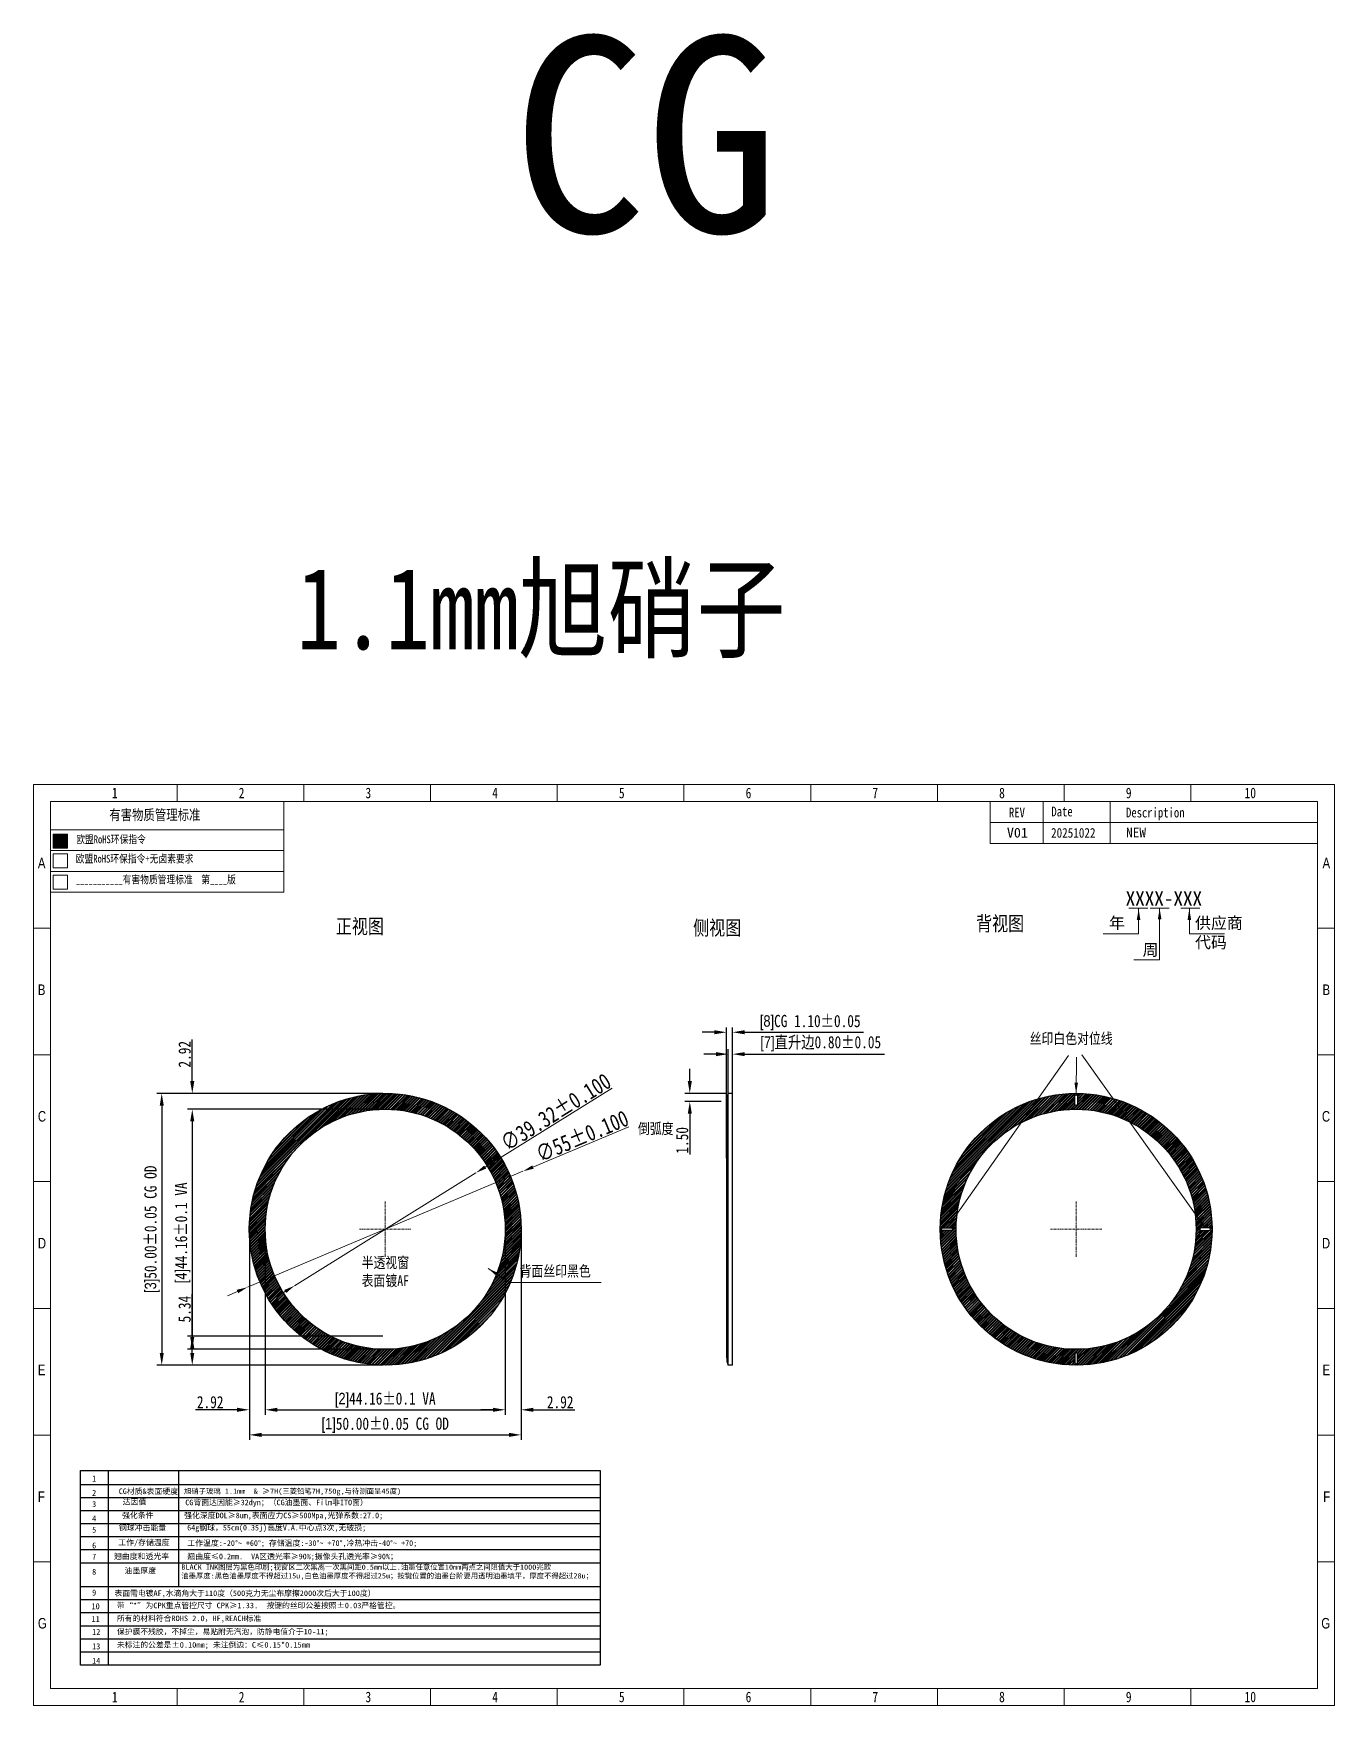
# Model space of a CAD drawing. Header units: inches. Extents: x 265 to 1423, y -753 to -394.
# Drawn here: x 264.7 to 504.1, y -719.1 to -411.5 of the extents above; entities that cross this region are included whole.
import ezdxf
from ezdxf.enums import TextEntityAlignment as Align

# ---------------------------------------------------------------- set-up
doc = ezdxf.new("R2010")
doc.units = ezdxf.units.IN
doc.header["$LTSCALE"] = 0.909449
doc.header["$MEASUREMENT"] = 0
doc.header["$PDMODE"] = 3
doc.header["$PDSIZE"] = 0.3125
doc.linetypes.add('CENTER', pattern=[0.6, 0.375, -0.075, 0.075, -0.075])
doc.layers.get('0').update_dxf_attribs({"linetype": 'CONTINUOUS'})
doc.layers.get('Defpoints').update_dxf_attribs({"linetype": 'CONTINUOUS'})
for name, color, linetype in [('01 Copper', 3, 'CONTINUOUS'), ('COVER LENS', 6, 'CONTINUOUS'), ('DIM', 7, 'CONTINUOUS'), ('DIM（标注）', 3, 'CONTINUOUS'), ('图框', 7, 'CONTINUOUS')]:
    doc.layers.add(name, color=color, linetype=linetype)
doc.layers.add('01_Copper', color=3, linetype='CONTINUOUS', lineweight=0)
doc.layers.add('Encap', color=210, linetype='CONTINUOUS', lineweight=5)
doc.styles.add('Arial', font='txt.shx')
doc.styles.add('CCN-1', font='SimSun.ttf', dxfattribs={"width": 0.85})
doc.styles.get("Standard").update_dxf_attribs({"font": 'txt', "width": 0.8})
doc.styles.add('XR', font='simhei.ttf')
doc.styles.add('宋体', font='SimSun.ttf', dxfattribs={"width": 0.8})
doc.styles.add('常规', font='SimSun.ttf')
doc.styles.add('汉字', font='SimSun.ttf')
doc.dimstyles.new('DIM', dxfattribs={"dimtxt": 3, "dimasz": 2, "dimexe": 0.5, "dimexo": 0.5, "dimgap": 0.2, "dimtad": 1, "dimdsep": 46, "dimtxsty": 'Arial', "dimcen": 0, "dimclrd": 3, "dimclre": 3, "dimadec": 0, "dimazin": 2, "dimtfac": 1, "dimtmove": 0, "dimatfit": 3, "dimfxl": 1, "dimtolj": 1, "dimtzin": 0, "dimlwd": 20, "dimlwe": 20, "dimarcsym": 0})
doc.dimstyles.new('DIM-CCN', dxfattribs={"dimscale": 0.9, "dimtxt": 1.7, "dimasz": 1.8, "dimexe": 1.5, "dimexo": 0.5, "dimgap": 0.3, "dimtad": 1, "dimzin": 0, "dimdsep": 46, "dimtxsty": 'CCN-1', "dimblk": 'OPEN30', "dimcen": 0.05, "dimclrd": 256, "dimclre": 256, "dimclrt": 256, "dimadec": 0, "dimazin": 0, "dimtfac": 1, "dimtofl": 0, "dimtmove": 0, "dimatfit": 3, "dimldrblk": 'OPEN30', "dimfxl": 1, "dimtolj": 1, "dimtzin": 0, "dimlwd": -1, "dimlwe": -1, "dimarcsym": 0})
doc.dimstyles.new('STANDARD$7', dxfattribs={"dimtxt": 1.5, "dimasz": 0.3, "dimexe": 0.25, "dimexo": 0.25, "dimgap": 0.25, "dimtad": 0, "dimzin": 0, "dimdsep": 46, "dimtxsty": 'Standard', "dimcen": 0.5, "dimclrd": 256, "dimclre": 5, "dimclrt": 256, "dimazin": 0, "dimtfac": 1, "dimtmove": 0, "dimatfit": 1, "dimfxl": 1, "dimtolj": 1, "dimtzin": 0, "dimlwd": -1, "dimarcsym": 0})

# ---------------------------------------------------------------- blocks, each defined once
blk = doc.blocks.new('*D251')
at = {"layer": 'Defpoints', "color": 0, "transparency": 16777216}
for p in [(329.46, -609.41), (293.96, -653.57), (329.46, -653.57)]:
    blk.add_point(p, dxfattribs=at)
at = {"layer": 'DIM（标注）', "transparency": 16777216}
for p, q in [((329.01, -609.41), (293.06, -609.41)), ((293.96, -611.66), (293.96, -651.32)), ((329.01, -653.57), (293.06, -653.57))]:
    blk.add_line(p, q, dxfattribs=at)
for points in [[(293.58, -611.66), (294.33, -611.66), (293.96, -609.41)], [(293.58, -651.32), (294.33, -651.32), (293.96, -653.57)]]:
    blk.add_solid(points, dxfattribs=at)
at = {"layer": 'DIM（标注）', "transparency": 16777216, "insert": (292.21, -632.14), "char_height": 2.25, "attachment_point": 5, "rotation": 90, "style": '宋体'}
blk.add_mtext('\\A1;{\\fArial|b0|i0|c0|p34;\\H0.9375x;\\C1;[4]\\fSimSun|b0|i0|c134|p2;\\H1.0667x;\\C256;44.16%%P0.1 VA}', dxfattribs=at)
blk = doc.blocks.new('_Open30')
at = {"color": 0, "linetype": 'ByBlock', "lineweight": -2}
for p, q in [((-1, 0.27), (0, 0)), ((0, 0), (-1, -0.27)), ((0, 0), (-1, 0))]:
    blk.add_line(p, q, dxfattribs=at)
blk = doc.blocks.new('*D252')
at = {"layer": 'Defpoints', "color": 0, "transparency": 16777216}
for p in [(329.46, -606.49), (288.34, -656.49), (329.46, -656.49)]:
    blk.add_point(p, dxfattribs=at)
at = {"layer": 'DIM（标注）', "transparency": 16777216}
for p, q in [((329.01, -606.49), (287.44, -606.49)), ((288.34, -608.74), (288.34, -654.24)), ((329.01, -656.49), (287.44, -656.49))]:
    blk.add_line(p, q, dxfattribs=at)
for points in [[(287.97, -608.74), (288.72, -608.74), (288.34, -606.49)], [(287.97, -654.24), (288.72, -654.24), (288.34, -656.49)]]:
    blk.add_solid(points, dxfattribs=at)
at = {"layer": 'DIM（标注）', "transparency": 16777216, "insert": (286.59, -631.49), "char_height": 2.25, "attachment_point": 5, "rotation": 90, "style": '宋体'}
blk.add_mtext('\\A1;{\\fArial|b0|i0|c0|p34;\\H0.9375x;\\C1;[3]\\A0;\\fSimSun|b0|i0|c134|p2;\\H1.0667x;\\C256;50.00%%P0.05 CG OD}', dxfattribs=at)
blk = doc.blocks.new('*D253')
at = {"layer": 'Defpoints', "color": 0, "transparency": 16777216}
for p in [(293.96, -606.49), (329.46, -606.49), (329.46, -609.41)]:
    blk.add_point(p, dxfattribs=at)
at = {"layer": 'DIM（标注）', "transparency": 16777216}
for p, q in [((293.96, -604.24), (293.96, -596.6)), ((329.01, -606.49), (293.06, -606.49)), ((329.01, -609.41), (293.06, -609.41)), ((293.96, -611.66), (293.96, -613.91))]:
    blk.add_line(p, q, dxfattribs=at)
for points in [[(293.58, -604.24), (294.33, -604.24), (293.96, -606.49)], [(293.58, -611.66), (294.33, -611.66), (293.96, -609.41)]]:
    blk.add_solid(points, dxfattribs=at)
at = {"layer": 'DIM（标注）', "transparency": 16777216, "insert": (292.56, -599.29), "char_height": 2.25, "attachment_point": 5, "rotation": 90, "style": '宋体'}
blk.add_mtext('\\A1;2.92', dxfattribs=at)
blk = doc.blocks.new('*D254')
at = {"layer": 'Defpoints', "color": 0, "transparency": 16777216}
for p in [(307.38, -631.49), (351.54, -631.49), (351.54, -664.7)]:
    blk.add_point(p, dxfattribs=at)
at = {"layer": 'DIM（标注）', "transparency": 16777216}
for p, q in [((307.38, -631.94), (307.38, -665.6)), ((351.54, -631.94), (351.54, -665.6)), ((309.63, -664.7), (349.29, -664.7))]:
    blk.add_line(p, q, dxfattribs=at)
for points in [[(309.63, -664.33), (309.63, -665.08), (307.38, -664.7)], [(349.29, -664.33), (349.29, -665.08), (351.54, -664.7)]]:
    blk.add_solid(points, dxfattribs=at)
at = {"layer": 'DIM（标注）', "transparency": 16777216, "insert": (329.46, -662.95), "char_height": 2.25, "attachment_point": 5, "style": '宋体'}
blk.add_mtext('\\A1;{\\fArial|b0|i0|c0|p34;\\H0.9375x;\\C1;[2]\\fSimSun|b0|i0|c134|p2;\\H1.0667x;\\C256;44.16%%P0.1 VA}', dxfattribs=at)
blk = doc.blocks.new('*D255')
at = {"layer": 'Defpoints', "color": 0, "transparency": 16777216}
for p in [(304.46, -631.49), (354.46, -631.49), (354.46, -669.32)]:
    blk.add_point(p, dxfattribs=at)
at = {"layer": 'DIM（标注）', "transparency": 16777216}
for p, q in [((304.46, -631.94), (304.46, -670.22)), ((354.46, -631.94), (354.46, -670.22)), ((306.71, -669.32), (352.21, -669.32))]:
    blk.add_line(p, q, dxfattribs=at)
for points in [[(306.71, -668.94), (306.71, -669.69), (304.46, -669.32)], [(352.21, -668.94), (352.21, -669.69), (354.46, -669.32)]]:
    blk.add_solid(points, dxfattribs=at)
at = {"layer": 'DIM（标注）', "transparency": 16777216, "insert": (329.46, -667.57), "char_height": 2.25, "attachment_point": 5, "style": '宋体'}
blk.add_mtext('\\A1;{\\fArial|b0|i0|c0|p34;\\H0.9375x;\\C1;[1]\\A0;\\fSimSun|b0|i0|c134|p2;\\H1.0667x;\\C256;50.00%%P0.05 CG OD}', dxfattribs=at)
blk = doc.blocks.new('*D256')
at = {"layer": 'Defpoints', "color": 0, "transparency": 16777216}
for p in [(351.54, -631.49), (354.46, -631.49), (354.46, -664.7)]:
    blk.add_point(p, dxfattribs=at)
at = {"layer": 'DIM（标注）', "transparency": 16777216}
for p, q in [((351.54, -631.94), (351.54, -665.6)), ((354.46, -631.94), (354.46, -665.6)), ((349.29, -664.7), (347.04, -664.7)), ((356.71, -664.7), (364.35, -664.7))]:
    blk.add_line(p, q, dxfattribs=at)
for points in [[(349.29, -664.33), (349.29, -665.08), (351.54, -664.7)], [(356.71, -664.33), (356.71, -665.08), (354.46, -664.7)]]:
    blk.add_solid(points, dxfattribs=at)
at = {"layer": 'DIM（标注）', "transparency": 16777216, "insert": (361.65, -663.31), "char_height": 2.25, "attachment_point": 5, "style": '宋体'}
blk.add_mtext('\\A1;2.92', dxfattribs=at)
blk = doc.blocks.new('*D257')
at = {"layer": 'Defpoints', "color": 0, "transparency": 16777216}
for p in [(346.15, -621.1), (312.77, -641.88)]:
    blk.add_point(p, dxfattribs=at)
at = {"layer": 'DIM', "color": 3, "lineweight": 20, "transparency": 16777216}
for p, q in [((371.19, -605.51), (347.84, -620.04)), ((312.77, -641.88), (346.15, -621.1)), ((311.07, -642.94), (309.37, -644))]:
    blk.add_line(p, q, dxfattribs=at)
at = {"layer": 'DIM', "color": 3, "transparency": 16777216}
for points in [[(347.67, -619.76), (348.02, -620.33), (346.15, -621.1)], [(310.89, -642.66), (311.24, -643.22), (312.77, -641.88)]]:
    blk.add_solid(points, dxfattribs=at)
at = {"layer": 'DIM', "color": 3, "lineweight": 5, "transparency": 16777216, "insert": (360.84, -609.92), "char_height": 3, "attachment_point": 5, "rotation": 31.9076, "style": '宋体'}
blk.add_mtext('\\A1;∅39.32±0.100', dxfattribs=at)
blk = doc.blocks.new('*D258')
at = {"layer": 'Defpoints', "color": 0, "transparency": 16777216}
for p in [(393.36, -595.24), (392.26, -618.87), (393.36, -620.33)]:
    blk.add_point(p, dxfattribs=at)
at = {"layer": 'DIM（标注）', "transparency": 16777216}
for p, q in [((390.01, -595.24), (387.76, -595.24)), ((392.26, -618.42), (392.26, -594.34)), ((393.36, -619.88), (393.36, -594.34)), ((395.61, -595.24), (417.43, -595.24))]:
    blk.add_line(p, q, dxfattribs=at)
for points in [[(390.01, -594.87), (390.01, -595.62), (392.26, -595.24)], [(395.61, -594.87), (395.61, -595.62), (393.36, -595.24)]]:
    blk.add_solid(points, dxfattribs=at)
at = {"layer": 'DIM（标注）', "transparency": 16777216, "insert": (407.65, -593.49), "char_height": 2.25, "attachment_point": 5, "style": '宋体'}
blk.add_mtext('\\A1;{\\fArial|b0|i0|c0|p34;\\H0.9375x;\\C1;[8]}CG 1.10%%P0.05', dxfattribs=at)
blk = doc.blocks.new('*D259')
at = {"layer": 'Defpoints', "color": 0, "transparency": 16777216}
for p in [(393.36, -599.27), (392.56, -619.82), (393.36, -620.33)]:
    blk.add_point(p, dxfattribs=at)
at = {"layer": 'DIM（标注）', "transparency": 16777216}
for p, q in [((390.31, -599.27), (388.06, -599.27)), ((392.56, -619.37), (392.56, -598.37)), ((393.36, -619.88), (393.36, -598.37)), ((395.61, -599.27), (421.29, -599.27))]:
    blk.add_line(p, q, dxfattribs=at)
for points in [[(390.31, -598.9), (390.31, -599.65), (392.56, -599.27)], [(395.61, -598.9), (395.61, -599.65), (393.36, -599.27)]]:
    blk.add_solid(points, dxfattribs=at)
at = {"layer": 'DIM（标注）', "transparency": 16777216, "insert": (409.58, -597.39), "char_height": 2.25, "attachment_point": 5, "style": '宋体'}
blk.add_mtext('\\A1;{\\fArial|b0|i0|c0|p34;\\H0.9375x;\\C1;[7]}直升边0.80%%P0.05', dxfattribs=at)
blk = doc.blocks.new('*D260')
at = {"layer": 'Defpoints', "color": 0, "transparency": 16777216}
for p in [(385.49, -607.99), (391.71, -607.99), (392.56, -606.49)]:
    blk.add_point(p, dxfattribs=at)
at = {"layer": 'DIM（标注）', "transparency": 16777216}
for p, q in [((385.49, -604.24), (385.49, -601.99)), ((392.11, -606.49), (384.59, -606.49)), ((391.26, -607.99), (384.59, -607.99)), ((385.49, -610.24), (385.49, -617.76))]:
    blk.add_line(p, q, dxfattribs=at)
for points in [[(385.12, -604.24), (385.87, -604.24), (385.49, -606.49)], [(385.12, -610.24), (385.87, -610.24), (385.49, -607.99)]]:
    blk.add_solid(points, dxfattribs=at)
at = {"layer": 'DIM（标注）', "transparency": 16777216, "insert": (384.1, -615.13), "char_height": 2.25, "attachment_point": 5, "rotation": 90, "style": '宋体'}
blk.add_mtext('\\A1;1.50', dxfattribs=at)
blk = doc.blocks.new('*D261')
at = {"layer": 'Defpoints', "color": 0, "transparency": 16777216}
for p in [(293.96, -651.15), (329.46, -651.15), (329.46, -656.49)]:
    blk.add_point(p, dxfattribs=at)
at = {"layer": 'DIM（标注）', "transparency": 16777216}
for p, q in [((293.96, -651.15), (293.96, -643.46)), ((329.01, -651.15), (293.06, -651.15)), ((293.96, -654.24), (293.96, -653.4)), ((329.01, -656.49), (293.06, -656.49))]:
    blk.add_line(p, q, dxfattribs=at)
for points in [[(293.58, -653.4), (294.33, -653.4), (293.96, -651.15)], [(293.58, -654.24), (294.33, -654.24), (293.96, -656.49)]]:
    blk.add_solid(points, dxfattribs=at)
at = {"layer": 'DIM（标注）', "transparency": 16777216, "insert": (292.56, -646.18), "char_height": 2.25, "attachment_point": 5, "rotation": 90, "style": '宋体'}
blk.add_mtext('\\A1;5.34', dxfattribs=at)
blk = doc.blocks.new('*D262')
at = {"layer": 'Defpoints', "color": 0, "transparency": 16777216}
for p in [(304.46, -631.49), (307.38, -631.49), (304.46, -664.7)]:
    blk.add_point(p, dxfattribs=at)
at = {"layer": 'DIM（标注）', "transparency": 16777216}
for p, q in [((304.46, -631.94), (304.46, -665.6)), ((307.38, -631.94), (307.38, -665.6)), ((302.21, -664.7), (294.56, -664.7)), ((309.63, -664.7), (311.88, -664.7))]:
    blk.add_line(p, q, dxfattribs=at)
for points in [[(302.21, -664.33), (302.21, -665.08), (304.46, -664.7)], [(309.63, -664.33), (309.63, -665.08), (307.38, -664.7)]]:
    blk.add_solid(points, dxfattribs=at)
at = {"layer": 'DIM（标注）', "transparency": 16777216, "insert": (297.26, -663.31), "char_height": 2.25, "attachment_point": 5, "style": '宋体'}
blk.add_mtext('\\A1;2.92', dxfattribs=at)
blk = doc.blocks.new('*D263')
at = {"layer": 'Defpoints', "color": 0, "transparency": 16777216}
for p in [(354.8, -620.82), (304.11, -642.16)]:
    blk.add_point(p, dxfattribs=at)
at = {"layer": 'DIM', "color": 3, "lineweight": 20, "transparency": 16777216}
for p, q in [((374.25, -612.63), (356.64, -620.04)), ((304.11, -642.16), (354.8, -620.82)), ((302.27, -642.94), (300.42, -643.72))]:
    blk.add_line(p, q, dxfattribs=at)
at = {"layer": 'DIM', "color": 3, "transparency": 16777216}
for points in [[(356.51, -619.74), (356.77, -620.35), (354.8, -620.82)], [(302.14, -642.63), (302.4, -643.25), (304.11, -642.16)]]:
    blk.add_solid(points, dxfattribs=at)
at = {"layer": 'DIM', "color": 3, "lineweight": 5, "transparency": 16777216, "insert": (365.7, -614.36), "char_height": 3, "attachment_point": 5, "rotation": 22.8333, "style": '宋体'}
blk.add_mtext('\\A1;∅55±0.100', dxfattribs=at)

msp = doc.modelspace()

# ---------------------------------------------------------------- hatches: boundary and pattern name
at = {"true_color": 0x000000}
h = msp.add_hatch(dxfattribs=at)
h.set_pattern_fill('ANSI32', color=18)
h.set_pattern_definition([(45, (-696.32455, -1.70224), (-0.26516504, 0.26516504), []), (45, (-696.14777, -1.70224), (-0.26516504, 0.26516504), [])])
h.paths.add_polyline_path([(304.456, -631.492, 1), (354.456, -631.492, 1)])
h.paths.add_polyline_path([(351.536, -631.492, -1), (307.376, -631.492, -1)], flags=16)
h = msp.add_hatch(dxfattribs=at)
h.set_pattern_fill('ANSI32', color=18)
h.paths.add_polyline_path([(431.57, -631.492, 1), (481.57, -631.492, 1)])
h.paths.add_polyline_path([(478.65, -631.492, -1), (434.49, -631.492, -1)], flags=16)
h.paths.add_polyline_path([(456.32, -608.492), (456.32, -606.992, -1), (456.82, -606.992), (456.82, -608.492, -1)], flags=16)
h.paths.add_polyline_path([(479.57, -631.242), (481.07, -631.242, -1), (481.07, -631.742), (479.57, -631.742, -1)], flags=16)
h.paths.add_polyline_path([(433.57, -631.742), (432.07, -631.742, -1), (432.07, -631.242), (433.57, -631.242, -1)], flags=16)
h.paths.add_polyline_path([(456.82, -654.492), (456.82, -655.992, -1), (456.32, -655.992), (456.32, -654.492, -1)], flags=16)
at = {"layer": '图框', "lineweight": 5}
msp.add_hatch(color=3, dxfattribs=at).paths.add_polyline_path([(268.396, -558.779), (268.396, -561.366), (270.983, -561.366), (270.983, -558.779)])

# ---------------------------------------------------------------- linework, layer by layer
at = {"lineweight": 5}
for p, q in [((466.286, -572.434), (469.782, -572.434)), ((470.216, -572.434), (473.713, -572.434)), ((475.847, -572.434), (479.344, -572.434))]:
    msp.add_line(p, q, dxfattribs=at)
at = {"color": 7, "linetype": 'Continuous'}
for points in [[(456.82, -606.992), (456.82, -608.492, -1), (456.32, -608.492), (456.32, -606.992, -1)], [(432.07, -631.242), (433.57, -631.242, -1), (433.57, -631.742), (432.07, -631.742, -1)], [(481.07, -631.242), (479.57, -631.242, 1), (479.57, -631.742), (481.07, -631.742, 1)], [(456.82, -655.992), (456.82, -654.492, 1), (456.32, -654.492), (456.32, -655.992, 1)]]:
    msp.add_lwpolyline(points, format="xyb", close=True, dxfattribs=at)
at = {"layer": 'COVER LENS', "color": 251, "true_color": 0x636466}
for p, q in [((392.26, -607.994), (392.26, -654.992)), ((392.466, -606.742), (392.56, -606.492)), ((392.56, -656.492), (392.56, -606.492)), ((393.36, -606.492), (392.56, -606.492)), ((393.36, -656.492), (393.36, -606.492)), ((393.36, -656.492), (392.56, -656.492))]:
    msp.add_line(p, q, dxfattribs=at)
for centre, radius in [((329.456, -631.492), 25), ((456.57, -631.492), 25), ((329.456, -631.492), 22.08), ((456.57, -631.492), 22.08)]:
    msp.add_circle(centre, radius, dxfattribs=at)
for centre, radius, start, end in [((396.177, -607.996), 3.917, 165.15707, 179.96883), ((396.334, -608.04), 4.08, 164.15051, 165.1181), ((396.314, -608.034), 4.059, 162.85305, 164.15687), ((396.16, -654.992), 3.9, 180, 202.61986)]:
    msp.add_arc(centre, radius, start, end, dxfattribs=at)
msp.add_open_spline([(392.466, -606.742), (392.467, -606.74), (392.46, -606.759), (392.458, -606.768), (392.446, -606.803), (392.439, -606.824), (392.435, -606.837)], degree=3, knots=[0, 0, 0, 0, 0.0685569, 0.2682257, 0.5855663, 1, 1, 1, 1], dxfattribs=at)
at = {"layer": 'DIM'}
for points in [[(273.4, -711.685), (273.4, -675.844), (368.99, -675.844), (368.99, -711.685)], [(278.512, -675.844), (278.512, -711.685)]]:
    msp.add_lwpolyline(points, dxfattribs=at)
at = {"layer": 'DIM', "flags": 128}
for points in [[(291.439, -675.844), (291.439, -697.285)], [(368.99, -678.491), (273.4, -678.491)], [(368.99, -680.891), (273.4, -680.891)], [(368.99, -683.291), (273.4, -683.291)], [(368.99, -685.691), (273.4, -685.691)], [(368.99, -688.091), (273.4, -688.091)], [(368.99, -690.491), (273.4, -690.491)], [(368.99, -692.891), (273.4, -692.891)], [(368.99, -697.285), (273.4, -697.285)], [(368.99, -699.685), (273.4, -699.685)], [(368.99, -702.085), (273.4, -702.085)], [(368.99, -704.485), (273.4, -704.485)], [(368.99, -706.885), (273.4, -706.885)], [(368.99, -709.285), (273.4, -709.285)], [(368.99, -711.685), (273.4, -711.685)]]:
    msp.add_lwpolyline(points, dxfattribs=at)
at = {"layer": 'Encap', "color": 1, "linetype": 'CENTER', "lineweight": 5}
for points in [[(329.456, -626.393), (329.456, -636.592)], [(456.57, -626.393), (456.57, -636.592)], [(456.57, -626.393), (456.57, -636.592)]]:
    msp.add_lwpolyline(points, dxfattribs=at)
at = {"layer": 'Encap', "color": 1, "linetype": 'CENTER', "lineweight": 5, "ltscale": 0.5}
for points in [[(324.717, -631.492), (334.194, -631.492)], [(461.309, -631.492), (451.832, -631.492)], [(461.309, -631.492), (451.832, -631.492)]]:
    msp.add_lwpolyline(points, dxfattribs=at)
at = {"layer": '图框', "color": 7, "linetype": 'ByBlock', "lineweight": 5, "ltscale": 0.55}
for p, q in [((291.163, -552.771), (291.163, -549.662)), ((314.479, -552.771), (314.479, -549.662)), ((337.795, -552.771), (337.795, -549.662)), ((361.111, -552.771), (361.111, -549.662)), ((384.427, -552.771), (384.427, -549.662)), ((407.743, -552.771), (407.743, -549.662)), ((431.059, -552.771), (431.059, -549.662)), ((454.375, -552.771), (454.375, -549.662)), ((477.691, -552.771), (477.691, -549.662)), ((267.847, -716.007), (267.847, -552.771)), ((267.847, -552.771), (501.007, -552.771)), ((440.783, -560.544), (440.783, -552.771)), ((450.499, -560.544), (450.499, -552.791)), ((462.857, -560.544), (462.857, -552.771)), ((501.007, -552.771), (501.007, -716.007)), ((501.007, -556.658), (440.783, -556.658)), ((440.783, -560.544), (501.007, -560.544)), ((264.738, -576.091), (267.847, -576.091)), ((504.116, -576.091), (501.007, -576.091)), ((264.738, -599.41), (267.847, -599.41)), ((504.116, -599.41), (501.007, -599.41)), ((264.738, -622.729), (267.847, -622.729)), ((504.116, -622.729), (501.007, -622.729)), ((264.738, -646.049), (267.847, -646.049)), ((504.116, -646.049), (501.007, -646.049)), ((264.738, -669.368), (267.847, -669.368)), ((504.116, -669.368), (501.007, -669.368)), ((264.738, -692.688), (267.847, -692.688)), ((504.116, -692.688), (501.007, -692.688)), ((501.007, -716.007), (267.847, -716.007)), ((291.163, -716.007), (291.163, -719.116)), ((314.479, -716.007), (314.479, -719.116)), ((337.795, -716.007), (337.795, -719.116)), ((361.111, -716.007), (361.111, -719.116)), ((384.427, -716.007), (384.427, -719.116)), ((384.427, -716.007), (384.427, -719.116)), ((407.743, -716.007), (407.743, -719.116)), ((431.059, -716.007), (431.059, -719.116)), ((454.375, -716.007), (454.375, -719.116)), ((477.691, -716.007), (477.691, -719.116))]:
    msp.add_line(p, q, dxfattribs=at)
msp.add_lwpolyline([(264.738, -549.662), (504.116, -549.662), (504.116, -719.116), (264.738, -719.116)], close=True, dxfattribs=at)
at = {"layer": '图框', "color": 1, "lineweight": 5}
for points in [[(267.847, -552.771), (310.803, -552.771), (310.803, -569.493), (267.847, -569.493)], [(268.396, -561.366), (270.983, -561.366), (270.983, -558.779), (268.396, -558.779)], [(268.396, -565.017), (270.983, -565.017), (270.983, -562.431), (268.396, -562.431)], [(268.396, -568.939), (270.983, -568.939), (270.983, -566.353), (268.396, -566.353)]]:
    msp.add_lwpolyline(points, close=True, dxfattribs=at)
at = {"layer": '图框', "color": 1, "linetype": 'Continuous', "lineweight": 5}
for points in [[(267.847, -557.997), (310.803, -557.997)], [(267.847, -561.829), (310.803, -561.829)], [(267.847, -565.661), (310.803, -565.661)]]:
    msp.add_lwpolyline(points, dxfattribs=at)

# ---------------------------------------------------------------- texts
at = {"color": 1, "insert": (352.889, -412.075), "char_height": 36, "width": 230.43966, "attachment_point": 1, "style": 'XR'}
msp.add_mtext('CG', dxfattribs=at)
at = {"layer": '01 Copper', "color": 0, "linetype": 'ByBlock', "insert": (472.711, -570.633), "char_height": 2.58476, "width": 68.34157, "attachment_point": 5, "style": 'Arial'}
msp.add_mtext('{\\fKaiTi|b0|i0|c134|p49;XXXX-XXX}', dxfattribs=at)
at = {"layer": 'DIM', "color": 1, "lineweight": 5, "insert": (313.168, -509.785), "char_height": 15, "width": 684.37542, "attachment_point": 1}
msp.add_mtext('{\\fSimSun|b0|i0|c134|p2;1.1mm旭硝子}', dxfattribs=at)
at = {"layer": 'DIM', "width": 8.92899, "attachment_point": 1, "style": 'Arial'}
for s, insert, char_height in [('年', (462.624, -574.073), 2.14), ('供应商代码', (478.459, -574.073), 2.1403), ('周', (468.797, -579.011), 2.14)]:
    msp.add_mtext(s, dxfattribs=dict(at, insert=insert, char_height=char_height))
at = {"layer": 'DIM', "lineweight": 5, "char_height": 2, "width": 33.76189, "attachment_point": 5}
for s, insert in [('{\\fSimSun|b0|i0|c134|p2;丝印白色对位线}', (455.651, -596.497)), ('{\\fSimSun|b0|i0|c134|p2;倒弧度}', (379.225, -613.079)), ('{\\fSimSun|b0|i0|c134|p2;背面丝印黑色}', (360.73, -639.285))]:
    msp.add_mtext(s, dxfattribs=dict(at, insert=insert))
at = {"layer": 'DIM', "color": 2, "lineweight": 5, "insert": (325.123, -636.611), "char_height": 2, "width": 17.06617, "attachment_point": 1}
msp.add_mtext('{\\fSimSun|b0|i0|c134|p2;半透视窗\\P表面镀AF}', dxfattribs=at)
at = {"layer": 'DIM', "ltscale": 0.05, "attachment_point": 1, "style": '常规'}
for s, insert, char_height, width in [('2', (275.532, -679.433), 1.109, 4.72466), ('1', (275.532, -676.787), 1.109, 4.72466), ('{\\C4;CG材质&表面硬度}', (280.433, -679.178), 1.03486, 12.04776), ('{\\C3;旭硝子\\C4;玻璃 1.1mm  & }≥7H{\\fSimSun|b0|i0|c134|p54;\\C4;(三菱铅笔7H,750g,与待测面呈45度)}', (292.431, -679.185), 0.9663, 57.38596), ('3', (275.532, -681.495), 1.109, 4.72466), ('达因值', (281.16, -681.115), 1.0349, 9.7282), ('CG背面达因能≥32dyn；（CG油墨面、Film非ITO面）', (292.672, -681.229), 1.03486, 38.81228), ('4', (275.532, -684.142), 1.109, 4.72466), ('{\\C4;钢球冲击能量}', (280.459, -685.882), 1.03486, 9.7282), ('{\\C4;强化条件}', (281.044, -683.585), 1.0349, 9.7282), ('强化深度DOL≥8um,表面应力CS≥{\\C1;500}Mpa,{\\C1;光弹系数:27.0;}', (292.464, -683.623), 1.03486, 64.71365), ('{\\C4;64g钢球，55cm(0.35j)高度V.A.中心点3次,无破损;}', (293.027, -685.861), 1.03486, 41.76964), ('5', (275.532, -686.204), 1.109, 4.72466), ('工作/存储温度', (280.355, -688.592), 1.0349, 15.52305), ('{\\C4;工作温度:-20°~ +60°; 存储温度:-30°~ +70°,冷热冲击-40°~ +70;}', (293.047, -688.712), 1.03486, 52.47481), ('6', (275.532, -689.103), 1.109, 4.72466), ('7', (275.532, -691.176), 1.109, 4.72466), ('{\\C4;翘曲度和透光率}', (279.569, -691.132), 1.03486, 14.20219), ('{\\C4;翘曲度}≤0.2{\\C4;mm.  VA区透光率}≥90%;摄像头孔透光率≥90%；', (293.047, -691.164), 1.03486, 64.32813), ('8', (275.532, -693.949), 1.109, 4.72466), ('{\\C4;油墨厚度}', (281.503, -693.792), 1.0349, 14.20219), ('{\\C4;BLACK\\fSimSun|b0|i0|c238|p2; \\fSimSun|b0|i0|c134|p2;INK图层为黑色印刷;}视窗区二次黑离一次黑间距0.5{\\C4;mm以上}.{\\C1;油墨任意位置10mm两点之间阻值大于1000兆欧\\C4; \\P}油墨厚度:黑色油墨厚度不得超过15u,白色油墨厚度不得超过25u；按键位置的油墨台阶要用透明油墨填平，厚度不得超过28u；', (291.939, -693.161), 0.963812, 93.08058), ('9', (275.532, -697.767), 1.109, 4.72466), ('{\\fSimSun|b0|i0|c134|p54;\\C3;表面需电镀AF,水滴角大于110度（\\fNSimSun|b0|i0|c134|p49;500克力无尘布摩擦2000次后大于100度\\fSimSun|b0|i0|c134|p54;）}', (279.658, -697.935), 1.022081, 72.83277), ('10', (275.431, -700.299), 1.1088, 4.72466), ('带“*”为CPK重点管控尺寸 CPK≥1.33.  按键的丝印公差按照±0.03严格管控。', (280.107, -700.189), 1.02208, 72.83277), ('11', (275.431, -702.644), 1.1088, 4.72466), ('所有的材料符合ROHS 2.0，HF,REACH标准', (280.107, -702.558), 1.02208, 72.83277), ('12', (275.532, -705.02), 1.1088, 4.72466), ('{\\C4;保护膜不残胶，不掉尘，易贴附无汽泡，防静电值介于10-11;}', (280.107, -704.997), 1.02208, 72.83277), ('未标注的公差是±0.10mm; 未注倒边：C≤0.15*0.15mm', (280.107, -707.437), 1.02208, 72.83277), ('13', (275.532, -707.667), 1.1088, 4.72466), ('14', (275.532, -710.313), 1.1088, 4.72466)]:
    msp.add_mtext(s, dxfattribs=dict(at, insert=insert, char_height=char_height, width=width))
at = {"layer": '图框', "linetype": 'Continuous', "lineweight": 5, "style": '汉字'}
for s, width, p, p2 in [('V01', 1.003536, (443.838, -559.416), (447.688, -559.416)), ('20251022', 0.80001, (451.955, -559.452), (460.138, -559.452))]:
    msp.add_text(s, height=1.788, dxfattribs=dict(at, width=width)).set_placement(p, p2, align=Align.FIT)
at = {"layer": '图框', "color": 7, "linetype": 'ByBlock', "lineweight": 5, "ltscale": 0.55}
for s, insert, char_height, width, attachment_point in [('1', (279.185, -550.247), 1.943, 3.30794, 1), ('2', (302.501, -550.247), 1.943, 3.30794, 1), ('3', (325.817, -550.247), 1.943, 3.30794, 1), ('4', (349.133, -550.247), 1.943, 3.30794, 1), ('5', (372.449, -550.247), 1.943, 3.30794, 1), ('6', (395.765, -550.247), 1.943, 3.30794, 1), ('7', (419.081, -550.247), 1.943, 3.30794, 1), ('8', (442.397, -550.247), 1.943, 3.30794, 1), ('9', (465.713, -550.247), 1.943, 3.30794, 1), ('10', (489.669, -550.247), 1.9433, 3.30794, 3), ('{\\fSimSun|b0|i0|c134|p2;Date}', (452.016, -553.728), 1.79934, 3.30794, 1), ('{\\fSimSun|b0|i0|c134|p2;REV}', (444.214, -553.931), 1.79934, 3.30794, 1), ('{\\fSimSun|b0|i0|c134|p2;Description}', (465.75, -553.921), 1.79934, 14.95405, 1), ('{\\f\uffd0ￂﾼﾚￃ\ufff7\ufff3w|b0|i0|c136|p54;A}', (265.558, -565.078), 1.94329, 3.30794, 7), ('{\\f\uffd0ￂﾼﾚￃ\ufff7\ufff3w|b0|i0|c136|p54;A}', (503.296, -565.078), 1.94329, 3.30794, 9), ('{\\f\uffd0ￂﾼﾚￃ\ufff7\ufff3w|b0|i0|c134|p54;B}', (265.558, -588.394), 1.94329, 3.30794, 7), ('{\\f\uffd0ￂﾼﾚￃ\ufff7\ufff3w|b0|i0|c134|p54;B}', (503.296, -588.394), 1.94329, 3.30794, 9), ('{\\f\uffd0ￂﾼﾚￃ\ufff7\ufff3w|b0|i0|c134|p54;C}', (265.558, -611.71), 1.94329, 3.30794, 7), ('{\\f\uffd0ￂﾼﾚￃ\ufff7\ufff3w|b0|i0|c134|p54;C}', (503.296, -611.71), 1.94329, 3.30794, 9), ('{\\f\uffd0ￂﾼﾚￃ\ufff7\ufff3w|b0|i0|c134|p54;D}', (265.558, -635.026), 1.94329, 3.30794, 7), ('{\\f\uffd0ￂﾼﾚￃ\ufff7\ufff3w|b0|i0|c134|p54;D}', (503.296, -635.026), 1.94329, 3.30794, 9), ('{\\f\uffd0ￂﾼﾚￃ\ufff7\ufff3w|b0|i0|c134|p54;E}', (265.558, -658.342), 1.94329, 3.30794, 7), ('{\\f\uffd0ￂﾼﾚￃ\ufff7\ufff3w|b0|i0|c134|p54;E}', (503.296, -658.342), 1.94329, 3.30794, 9), ('{\\f\uffd0ￂﾼﾚￃ\ufff7\ufff3w|b0|i0|c134|p54;F}', (265.558, -681.658), 1.94329, 3.30794, 7), ('{\\f\uffd0ￂﾼﾚￃ\ufff7\ufff3w|b0|i0|c134|p54;F}', (503.296, -681.658), 1.94329, 3.30794, 9), ('{\\f\uffd0ￂﾼﾚￃ\ufff7\ufff3w|b0|i0|c134|p54;G}', (265.558, -704.974), 1.94329, 3.30794, 7), ('{\\f\uffd0ￂﾼﾚￃ\ufff7\ufff3w|b0|i0|c134|p54;G}', (503.296, -704.974), 1.94329, 3.30794, 9), ('1', (279.185, -718.53), 1.943, 3.30794, 7), ('2', (302.501, -718.53), 1.943, 3.30794, 7), ('3', (325.817, -718.53), 1.943, 3.30794, 7), ('4', (349.133, -718.53), 1.943, 3.30794, 7), ('5', (372.449, -718.53), 1.943, 3.30794, 7), ('6', (395.765, -718.53), 1.943, 3.30794, 7), ('7', (419.081, -718.53), 1.943, 3.30794, 7), ('8', (442.397, -718.53), 1.943, 3.30794, 7), ('9', (465.713, -718.53), 1.943, 3.30794, 7), ('10', (489.669, -718.53), 1.9433, 3.30794, 9)]:
    msp.add_mtext(s, dxfattribs=dict(at, insert=insert, char_height=char_height, width=width, attachment_point=attachment_point))
at = {"layer": '图框', "color": 1, "lineweight": 5, "attachment_point": 1}
for s, insert, char_height, width in [('{\\fSimSun|b1|i0|c134|p2;有害物质管理标准}', (278.694, -554.289), 1.92, 23.15037), ('{\\fSimSun|b0|i0|c134|p2;欧盟RoHS环保指令}', (272.603, -559.038), 1.44, 16.53628), ('{\\fSimSun|b0|i0|c134|p2;欧盟RoHS环保指令+无卤素要求}', (272.523, -562.601), 1.44, 28.48597), ('{\\fSimSun|b0|i0|c134|p2;___________有害物质管理标准  第____版}', (272.523, -566.433), 1.44, 38.12803), ('{\\fSimSun|b0|i0|c134|p2;正视图}', (320.376, -574.412), 2.70021, 25.13758), ('{\\fSimSun|b0|i0|c134|p2;侧视图}', (386.106, -574.68), 2.70021, 25.13758), ('{\\fSimSun|b0|i0|c134|p2;背视图}', (438.169, -573.891), 2.70021, 25.13758)]:
    msp.add_mtext(s, dxfattribs=dict(at, insert=insert, char_height=char_height, width=width))
at = {"layer": '图框', "linetype": 'ByBlock', "lineweight": 5, "ltscale": 0.55, "insert": (465.753, -557.581), "char_height": 1.79934, "width": 3.30794, "attachment_point": 1, "style": '汉字'}
msp.add_mtext('{\\fSimSun|b0|i0|c134|p2;NEW}', dxfattribs=at)

# ---------------------------------------------------------------- dimensions: what is measured, and where the dimension line sits
at = {"layer": 'DIM', "lineweight": 5}
dim = msp.add_diameter_dim_2p(p1=(312.766, -641.884), p2=(346.145, -621.101), dimstyle='DIM', override={"dimgap": 0.11, "dimtxsty": '宋体', "dimclrt": 3, "dimtol": 1, "dimtp": 0.1, "dimtm": 0.1, "dimtdec": 3, "dimfxl": 1.25}, dxfattribs=at)
dim.commit()
dim.dimension.update_dxf_attribs({"geometry": '*D257', "text_midpoint": (361.748, -611.386), "dimtype": 163})
dim = msp.add_diameter_dim_2p(p1=(304.111, -642.164), p2=(354.801, -620.821), dimstyle='DIM', override={"dimgap": 0.11, "dimtxsty": '宋体', "dimclrt": 3, "dimtol": 1, "dimtp": 0.1, "dimtm": 0.1, "dimtdec": 3, "dimfxl": 1.25}, dxfattribs=at)
dim.commit()
dim.dimension.update_dxf_attribs({"geometry": '*D263', "text_midpoint": (365.697, -614.359)})
at = {"layer": 'DIM（标注）'}
for base, p1, p2, text, picture, middle in [((393.36, -595.243), (392.26, -618.869), (393.36, -620.332), '{\\fArial|b0|i0|c0|p34;\\H0.9375x;\\C1;[8]}CG <>%%P0.05', '*D258', (407.647, -593.492)), ((354.456, -669.317), (304.456, -631.492), (354.456, -631.492), '{\\fArial|b0|i0|c0|p34;\\H0.9375x;\\C1;[1]\\A0;\\fSimSun|b0|i0|c134|p2;\\H1.0667x;\\C256;<>%%P0.05 CG OD}', '*D255', (329.456, -667.567)), ((351.536, -664.703), (307.376, -631.492), (351.536, -631.492), '{\\fArial|b0|i0|c0|p34;\\H0.9375x;\\C1;[2]\\fSimSun|b0|i0|c134|p2;\\H1.0667x;\\C256;<>%%P0.1 VA}', '*D254', (329.456, -662.953))]:
    dim = msp.add_linear_dim(base=base, p1=p1, p2=p2, text=text, dimstyle='DIM-CCN', override={"dimtxt": 2.5, "dimasz": 2.5, "dimexe": 1, "dimtxsty": '宋体', "dimsah": 1}, dxfattribs=at)
    dim.commit()
    dim.dimension.update_dxf_attribs({"geometry": picture, "text_midpoint": middle})
for base, p1, p2, picture, middle in [((293.959, -606.492), (329.456, -609.412), (329.456, -606.492), '*D253', (292.564, -599.294)), ((385.491, -607.994), (392.56, -606.492), (391.71, -607.994), '*D260', (384.096, -615.127)), ((293.959, -651.152), (329.456, -656.492), (329.456, -651.152), '*D261', (292.564, -646.179))]:
    dim = msp.add_linear_dim(base=base, p1=p1, p2=p2, angle=90, dimstyle='DIM-CCN', override={"dimtxt": 2.5, "dimasz": 2.5, "dimexe": 1, "dimtxsty": '宋体', "dimsah": 1}, dxfattribs=at)
    dim.commit()
    dim.dimension.update_dxf_attribs({"geometry": picture, "text_midpoint": middle})
dim = msp.add_linear_dim(base=(393.36, -599.27), p1=(392.56, -619.819), p2=(393.36, -620.332), text='{\\fArial|b0|i0|c0|p34;\\H0.9375x;\\C1;[7]}直升边<>%%P0.05', dimstyle='DIM-CCN', override={"dimtxt": 2.5, "dimasz": 2.5, "dimexe": 1, "dimtxsty": '宋体', "dimsah": 1}, dxfattribs=at)
dim.commit()
dim.dimension.update_dxf_attribs({"geometry": '*D259', "text_midpoint": (409.578, -599.27), "dimtype": 160})
dim = msp.add_linear_dim(base=(288.344, -656.492), p1=(329.456, -606.492), p2=(329.456, -656.492), angle=90, text='{\\fArial|b0|i0|c0|p34;\\H0.9375x;\\C1;[3]\\A0;\\fSimSun|b0|i0|c134|p2;\\H1.0667x;\\C256;<>%%P0.05 CG OD}', dimstyle='DIM-CCN', override={"dimtxt": 2.5, "dimasz": 2.5, "dimexe": 1, "dimtxsty": '宋体', "dimsah": 1}, dxfattribs=at)
dim.commit()
dim.dimension.update_dxf_attribs({"geometry": '*D252', "text_midpoint": (286.593, -631.492)})
dim = msp.add_linear_dim(base=(293.959, -653.572), p1=(329.456, -609.412), p2=(329.456, -653.572), angle=90, text='{\\fArial|b0|i0|c0|p34;\\H0.9375x;\\C1;[4]\\fSimSun|b0|i0|c134|p2;\\H1.0667x;\\C256;<>%%P0.1 VA}', dimstyle='DIM-CCN', override={"dimtxt": 2.5, "dimasz": 2.5, "dimexe": 1, "dimtxsty": '宋体', "dimsah": 1}, dxfattribs=at)
dim.commit()
dim.dimension.update_dxf_attribs({"geometry": '*D251', "text_midpoint": (293.959, -632.14), "dimtype": 160})
for base, p1, p2, picture, middle in [((304.456, -664.703), (307.376, -631.492), (304.456, -631.492), '*D262', (297.257, -663.308)), ((354.456, -664.703), (351.536, -631.492), (354.456, -631.492), '*D256', (361.654, -663.308))]:
    dim = msp.add_linear_dim(base=base, p1=p1, p2=p2, dimstyle='DIM-CCN', override={"dimtxt": 2.5, "dimasz": 2.5, "dimexe": 1, "dimtxsty": '宋体', "dimsah": 1}, dxfattribs=at)
    dim.commit()
    dim.dimension.update_dxf_attribs({"geometry": picture, "text_midpoint": middle})

# ---------------------------------------------------------------- leaders
at = {"layer": '01_Copper', "color": 3}
for points in [[(432.82, -631.242), (455.145, -599.52)], [(456.57, -606.492), (456.629, -599.845)], [(480.32, -631.242), (457.62, -599.377)]]:
    msp.add_leader(points, dimstyle='STANDARD$7', override={"dimasz": 2, "dimexe": 1, "dimgap": 0.6, "dimzin": 1, "dimcen": 0, "dimclre": 4, "dimlwd": 9, "dimlwe": 9}, dxfattribs=at)
at = {"layer": 'DIM', "color": 3, "lineweight": 5}
for points in [[(468.063, -572.565), (468.063, -577.123), (461.565, -577.123)], [(471.935, -572.473), (471.935, -581.928), (467.166, -581.928)], [(477.4, -572.565), (477.4, -577.123), (483.898, -577.123)]]:
    msp.add_leader(points, dimstyle='DIM', override={"dimfxl": 0.8, "dimlwd": 5, "dimlwe": 5, "dimarcsym": 1}, dxfattribs=at)
at = {"layer": 'DIM', "lineweight": 5}
msp.add_leader([(348.423, -638.738), (352.406, -641.273), (369.17, -641.273)], dimstyle='DIM', override={"dimgap": 0.11, "dimtad": 0, "dimfxl": 1.25, "dimlwd": 5, "dimlwe": 5, "dimarcsym": 1}, dxfattribs=at)

doc.saveas('drawing.dxf')
